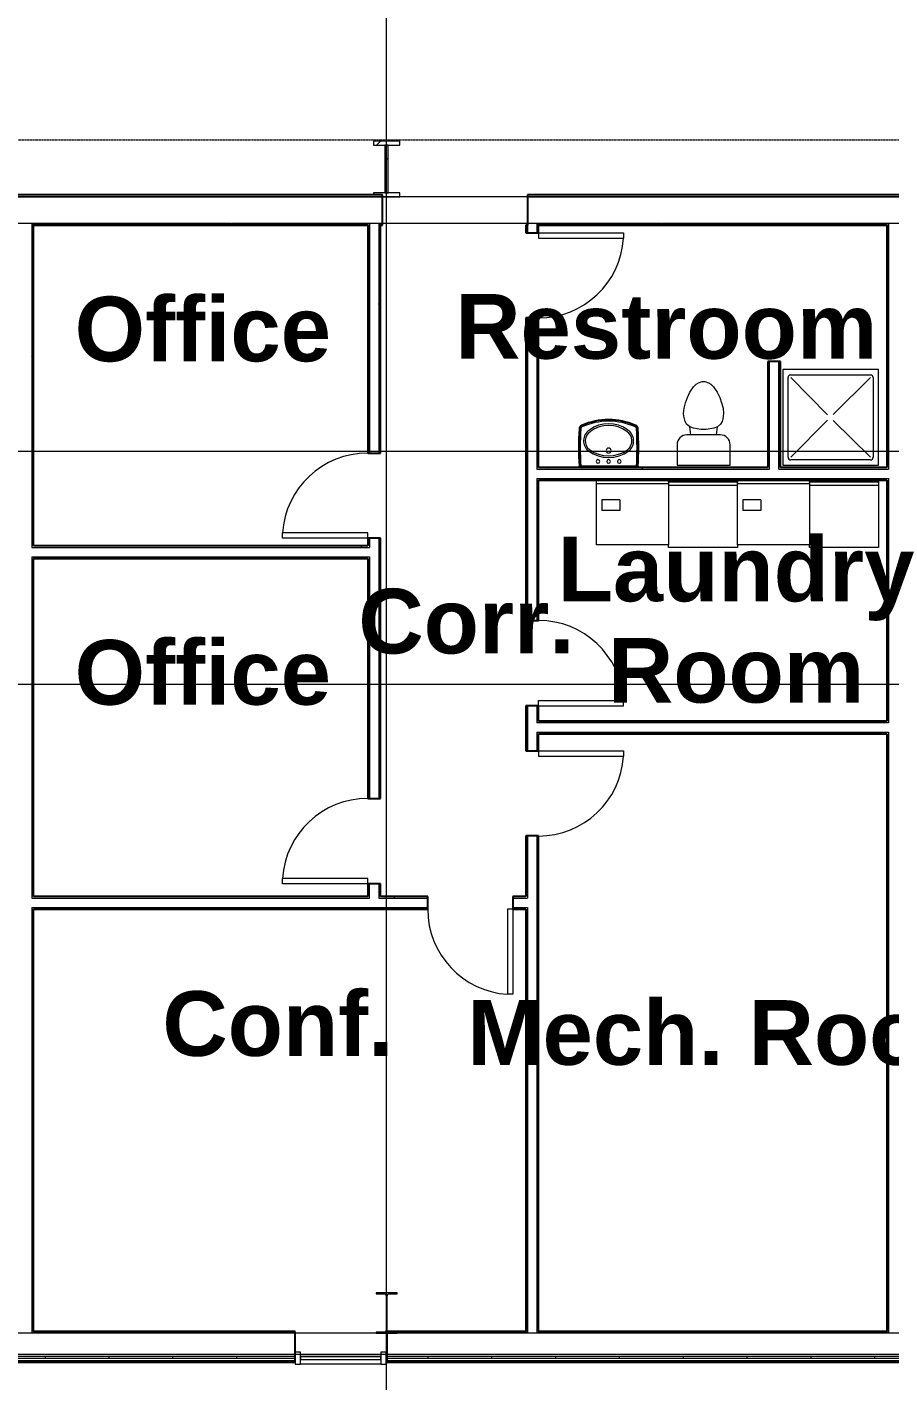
# Model space of a CAD drawing. Header units: inches. Extents: x 21341 to 27231, y -23509 to -20035.
# Drawn here: x 24977 to 25302, y -22805 to -22296 of the extents above; entities that cross this region are included whole.
import ezdxf

# ---------------------------------------------------------------- set-up
doc = ezdxf.new("R2010")
doc.units = ezdxf.units.IN
doc.header["$MEASUREMENT"] = 0
doc.linetypes.add('Dash 1_16_', pattern=[0.125, 0.0625, -0.0625])
doc.linetypes.add('Grid Line 1_2_', pattern=[0.875, 0.5, -0.125, 0.125, -0.125])
for name, color, linetype, lineweight in [('A-DOOR', 31, 'Continuous', 9), ('A-FLOR-CLRS', 90, 'Dash 1_16_', 9), ('A-GLAZ-CURT', 52, 'Continuous', 9), ('A-GLAZ-CWMG', 51, 'Continuous', 9), ('A-WALL', 113, 'Continuous', 9), ('A-WALL-PATT', 111, 'Continuous', 25), ('C-BLDG-PADS', 91, 'Continuous', 9), ('C-TOPO', 7, 'Continuous', 9), ('G-ANNO-SYMB', 111, 'Continuous', 9), ('I-WALL', 2, 'Continuous', 9), ('L-SITE-WALL', 31, 'Continuous', 9), ('M-AREA-IDEN', 171, 'Continuous', 9), ('P-SANR-FIXT', 6, 'Continuous', 9), ('Q-SPCQ', 91, 'Continuous', 9), ('S-BEAM', 12, 'Continuous', 9), ('S-COLS', 52, 'Continuous', 9), ('S-GRID', 1, 'Continuous', 9)]:
    doc.layers.add(name, color=color, linetype=linetype, lineweight=lineweight)
doc.styles.add('Arial_B_1', font='arialbd.ttf', dxfattribs={"height": 24.354149})
pattern_1 = [(0, (0, 0), (61.44, 15.36), [2.534, -43.546, 2.534, -43.546, -245.76]), (0, (0, 0), (61.44, 15.36), [-92.16, 2.534, -89.626, 2.534, -43.546, -107.52]), (0, (0, 0), (61.44, 15.36), [-230.4, 2.534, -28.186, 2.534, -74.266]), (120, (23.04, 7.68), (-44.02215, 45.528601), [2.534, -43.546, 2.534, -43.546, -245.76]), (120, (23.04, 7.68), (-44.02215, 45.528601), [-92.16, 2.534, -89.626, 2.534, -43.546, -107.52]), (120, (23.04, 7.68), (-44.02215, 45.528601), [-230.4, 2.534, -28.186, 2.534, -74.266]), (240, (30.72, 38.4), (-17.41785, -60.888601), [2.534, -43.546, 2.534, -43.546, -245.76]), (240, (30.72, 38.4), (-17.41785, -60.888601), [-92.16, 2.534, -89.626, 2.534, -43.546, -107.52]), (240, (30.72, 38.4), (-17.41785, -60.888601), [-230.4, 2.534, -28.186, 2.534, -74.266])]
pattern_2 = [(0, (0, 0), (0, 24), []), (90, (0, 0), (-24, 1e-15), [])]
pattern_3 = [(225, (25112.39, -22360.053), (19.00703, -19.00703), []), (225, (25112.39, -22388.853), (19.00703, -19.00703), [])]

# ---------------------------------------------------------------- blocks, each defined once
blk = doc.blocks.new('W-Wide Flange-Column - B2_D-V6-First Floor Plan')
at = {"layer": 'S-COLS'}
h = blk.add_hatch(dxfattribs=at)
h.set_pattern_fill('FP_7', color=256, style=0, pattern_type=2)
h.set_pattern_definition([(225, (25112.39, -22779.678), (19.00703, -19.00703), []), (225, (25112.39, -22808.478), (19.00703, -19.00703), [])])
h.paths.add_polyline_path([(4, 7.62), (-4, 7.62), (-4, 7.19), (-0.84, 7.19), (-0.35, 6.99), (-0.14, 6.5), (-0.14, -6.5), (-0.35, -6.99), (-0.84, -7.19), (-4, -7.19), (-4, -7.62), (4, -7.62), (4, -7.19), (0.84, -7.19), (0.35, -6.99), (0.14, -6.5), (0.14, 6.5), (0.35, 6.99), (0.84, 7.19), (4, 7.19)], flags=0)
at = {"layer": 'S-COLS', "lineweight": 15}
for p, q in [((4, 7.62), (-4, 7.62)), ((-4, 7.62), (-4, 7.19)), ((-4, 7.19), (-0.84, 7.19)), ((-0.14, 6.5), (-0.14, -6.5)), ((0.14, -6.5), (0.14, 6.5)), ((0.84, 7.19), (4, 7.19)), ((4, 7.19), (4, 7.62)), ((-0.84, -7.19), (-4, -7.19)), ((-4, -7.19), (-4, -7.62)), ((-4, -7.62), (4, -7.62)), ((4, -7.19), (0.84, -7.19)), ((4, -7.62), (4, -7.19))]:
    blk.add_line(p, q, dxfattribs=at)
for centre, start, end in [((-0.84, 6.5), 0, 90), ((0.84, 6.5), 90, 180), ((-0.84, -6.5), 270, 0), ((0.84, -6.5), 180, 270)]:
    blk.add_arc(centre, 0.691, start, end, dxfattribs=at)
blk = doc.blocks.new('Single-Flush - 32_ x 84_-460923-First Floor Plan')
at = {"layer": 'A-DOOR', "lineweight": 13}
for p, q in [((14, -2.37), (14, -34.38)), ((16, -2.37), (14, -2.37)), ((16, -2.37), (16, -34.38)), ((16, -34.38), (14, -34.38))]:
    blk.add_line(p, q, dxfattribs=at)
at = {"layer": 'A-DOOR'}
blk.add_arc((16, -2.37), 32.07, 180, 266.4241, dxfattribs=at)
blk = doc.blocks.new('Single-Flush - 32_ x 84_-489871-First Floor Plan')
at = {"layer": 'A-DOOR', "lineweight": 13}
for p, q in [((14, 2.37), (14, 34.38)), ((16, 34.38), (14, 34.38)), ((16, 2.37), (16, 34.38)), ((16, 2.37), (14, 2.37))]:
    blk.add_line(p, q, dxfattribs=at)
at = {"layer": 'A-DOOR'}
blk.add_arc((16, 2.37), 32.07, 93.5759, 180, dxfattribs=at)
blk = doc.blocks.new('Toilet-Domestic-3D - Toilet-Domestic-3D-489637-First Floor Plan')
at = {"layer": 'P-SANR-FIXT'}
for p, q in [((-3.74, 10), (-2.74, 11)), ((-2.74, 11), (-1.87, 11.5)), ((-1.87, 11.5), (-0.5, 12)), ((-0.5, 12), (0.5, 12)), ((0.5, 12), (1.87, 11.5)), ((1.87, 11.5), (2.74, 11)), ((2.74, 11), (3.74, 10)), ((-6.79, 4), (-6.06, 6)), ((-6.06, 6), (-5.13, 8)), ((-5.13, 8), (-3.74, 10)), ((3.74, 10), (5.13, 8)), ((5.13, 8), (6.06, 6)), ((6.06, 6), (6.79, 4)), ((-7.5, 0), (-7.33, 1.99)), ((-7.33, 1.99), (-6.79, 4)), ((6.79, 4), (7.33, 1.99)), ((7.33, 1.99), (7.5, 0)), ((-7.41, -1), (-7.5, 0)), ((-7.24, -2), (-7.41, -1)), ((-6.97, -3), (-7.24, -2)), ((-6.4, -4), (-6.97, -3)), ((-5.21, -5), (-6.4, -4)), ((-3.84, -5.5), (-5.21, -5)), ((-4.86, -8.02), (-5.21, -5)), ((5.21, -5), (3.84, -5.5)), ((4.86, -8.02), (5.21, -5)), ((6.4, -4), (5.21, -5)), ((6.97, -3), (6.4, -4)), ((7.24, -2), (6.97, -3)), ((7.41, -1), (7.24, -2)), ((7.5, 0), (7.41, -1)), ((6.25, -8.02), (-6.25, -8.02)), ((-1, -6), (-3.84, -5.5)), ((1, -6), (-1, -6)), ((3.84, -5.5), (1, -6)), ((-9.98, -11.75), (-9.98, -19.48)), ((9.98, -19.48), (9.98, -11.75)), ((-9.98, -19.48), (9.98, -19.48))]:
    blk.add_line(p, q, dxfattribs=at)
for centre, start, end in [((-6.25, -11.75), 90, 180), ((6.25, -11.75), 0, 90)]:
    blk.add_arc(centre, 3.73, start, end, dxfattribs=at)
blk = doc.blocks.new('Sink-Bathroom-Kohler-Pinoir-2035-8 - Vitreous_China-0-White-670431-First Floor Plan')
at = {"layer": 'P-SANR-FIXT'}
for p, q in [((25184.77, -22461.43), (25184.77, -22460.93)), ((25185.03, -22460.92), (25185.03, -22461.43)), ((25185.44, -22461.43), (25185.44, -22460.91)), ((25195.89, -22460.91), (25185.44, -22460.91)), ((25185.44, -22461.1), (25195.89, -22461.08)), ((25206.34, -22460.91), (25195.89, -22460.91)), ((25195.89, -22461.08), (25206.34, -22461.1)), ((25206.34, -22460.91), (25206.34, -22461.43)), ((25206.75, -22461.43), (25206.75, -22460.92)), ((25207.01, -22460.93), (25207.01, -22461.43))]:
    blk.add_line(p, q, dxfattribs=at)
for centre, radius, start, end in [((25291.12, -22453.9), 106.58, 176.2183, 183.7835), ((25186.32, -22446.87), 1.54, 113.9605, 180.0345), ((25291.12, -22453.9), 106.33, 176.2135, 183.7881), ((25186.32, -22446.87), 1.29, 113.9877, 180.3965), ((25291.12, -22453.9), 105.91, 176.2045, 183.7955), ((25186.32, -22446.87), 0.875, 114.0553, 181.2927), ((25195.89, -22468.73), 25.41, 66.3302, 113.6742), ((25195.89, -22468.73), 25.15, 66.3302, 113.6726), ((25195.89, -22468.73), 24.74, 66.3302, 113.6698), ((25191.38, -22451.38), 4.9, 123.5514, 230.6366), ((25195.89, -22457.14), 12.2, 53.7683, 126.2317), ((25195.89, -22457.14), 11.57, 53.6931, 126.3069), ((25200.4, -22451.38), 4.9, 309.3634, 56.4486), ((25205.48, -22446.86), 0.862, 358.0783, 66.3302), ((25205.48, -22446.86), 1.28, 359.0965, 66.3302), ((25205.48, -22446.86), 1.53, 359.5057, 66.3302), ((25100.66, -22453.9), 105.91, 356.2045, 3.7955), ((25100.66, -22453.9), 106.33, 356.2119, 3.7854), ((25100.66, -22453.9), 106.58, 356.2165, 3.78), ((25191.38, -22451.38), 4.26, 123.3558, 230.4225), ((25200.4, -22451.38), 4.26, 309.5775, 56.6442), ((25195.89, -22444.85), 12.82, 233.5725, 306.4275), ((25195.89, -22444.85), 12.18, 233.6508, 306.3492), ((25195.89, -22455.05), 0.934, 0, 180), ((25195.89, -22455.05), 0.934, 180, 0), ((25191.89, -22459.11), 0.692, 0, 180), ((25191.89, -22459.11), 0.692, 180, 0), ((25195.89, -22459.12), 0.69, 0, 180), ((25195.89, -22459.12), 0.69, 180, 0), ((25199.89, -22459.12), 0.69, 0, 180), ((25199.89, -22459.12), 0.69, 180, 0)]:
    blk.add_arc(centre, radius, start, end, dxfattribs=at)
blk = doc.blocks.new('Shower Base-3D - 36_ x 36_-670432-First Floor Plan')
at = {"layer": 'P-SANR-FIXT'}
for p, q in [((18, 18), (-18, 18)), ((-18, 18), (-18, -18)), ((-15, 16), (15, 16)), ((18, -18), (18, 18)), ((-16, -15), (-16, 15)), ((-1.12, 1), (-15, 15)), ((0.97, 1.14), (15, 15)), ((16, 15), (16, -15)), ((-1.13, -0.98), (-15, -15)), ((1.01, -1.11), (15, -15)), ((-18, -18), (18, -18)), ((15, -16), (-15, -16))]:
    blk.add_line(p, q, dxfattribs=at)
for centre, start, end in [((-15, 15), 90, 180), ((15, 15), 360, 90), ((-15, -15), 180, 270), ((15, -15), 270, 0)]:
    blk.add_arc(centre, 1, start, end, dxfattribs=at)
blk = doc.blocks.new('Washing Machine - 26_x26_ - Private-670433-First Floor Plan')
at = {"layer": 'P-SANR-FIXT'}
for p, q in [((0.62, 13), (1.31, 13)), ((1.31, 13), (2.59, 13)), ((1.31, 13), (1.31, -13)), ((2.59, 13), (26, 13)), ((2.59, 13), (2.59, -13)), ((26, 13), (26, -13)), ((1.31, -13), (0.62, -13)), ((1.41, -13), (1.31, -13)), ((26, -13), (25, -13))]:
    blk.add_line(p, q, dxfattribs=at)
blk = doc.blocks.new('Dryer - 27_ x 25_ x 35_-670434-First Floor Plan')
at = {"layer": 'Q-SPCQ'}
for p, q in [((1.42, 0.11), (28.42, 0.11)), ((1.42, -23.48), (1.42, 0.11)), ((28.42, 0.11), (28.42, -23.48)), ((19.67, -12.89), (26.42, -12.89)), ((19.67, -16.89), (19.67, -12.89)), ((26.42, -16.89), (26.42, -12.89)), ((19.67, -16.89), (26.42, -16.89)), ((1.42, -22.89), (28.42, -22.89))]:
    blk.add_line(p, q, dxfattribs=at)
blk = doc.blocks.new('Washing Machine - 26_x26_ - Private-V9-First Floor Plan')
at = {"layer": 'P-SANR-FIXT'}
for p, q in [((0.62, 13), (1.31, 13)), ((1.31, 13), (1.41, 13)), ((1.31, 13), (1.31, -13)), ((2.59, 13), (2.59, -13)), ((25, 13), (26, 13)), ((26, 13), (26, -13)), ((1.31, -13), (0.62, -13)), ((1.41, -13), (1.31, -13)), ((26, -13), (25, -13))]:
    blk.add_line(p, q, dxfattribs=at)
blk = doc.blocks.new('Dryer - 27_ x 25_ x 35_-V10-First Floor Plan')
at = {"layer": 'Q-SPCQ'}
for p, q in [((1.42, 0.11), (28.42, 0.11)), ((1.42, -23.48), (1.42, 0.11)), ((28.42, 0.11), (28.42, -24.26)), ((19.67, -12.89), (26.42, -12.89)), ((19.67, -16.89), (19.67, -12.89)), ((26.42, -16.89), (26.42, -12.89)), ((19.67, -16.89), (26.42, -16.89)), ((1.42, -22.89), (28.42, -22.89))]:
    blk.add_line(p, q, dxfattribs=at)
blk = doc.blocks.new('System Panel - Glazed-827476-First Floor Plan')
at = {"layer": 'A-GLAZ-CURT'}
for p, q in [((15.125, 1.25), (-15.125, 1.25)), ((-15.125, 1.25), (-15.125, 0.25)), ((-15.125, 0.25), (-15.125, 1.25)), ((15.125, 1.25), (-15.125, 1.25)), ((-15.125, 0.25), (15.125, 0.25)), ((-15.125, 0.25), (15.125, 0.25)), ((15.125, 0.25), (15.125, 1.25)), ((15.125, 1.25), (15.125, 0.25))]:
    blk.add_line(p, q, dxfattribs=at)
blk = doc.blocks.new('Rectangular Mullion - Rectangular Mullion 1-789464-First Floor Plan')
at = {"layer": 'A-GLAZ-CWMG'}
blk.add_line((25110.27, -22798.93), (25080.02, -22798.93), dxfattribs=at)
blk = doc.blocks.new('Rectangular Mullion - Rectangular Mullion 1-827457-First Floor Plan')
at = {"layer": 'A-GLAZ-CWMG', "lineweight": 13}
for p, q in [((-2, 1.5), (0, 1.5)), ((-2, -3), (-2, 1.5)), ((0, 1.5), (0, -3)), ((0, -3), (-2, -3))]:
    blk.add_line(p, q, dxfattribs=at)
blk = doc.blocks.new('Rectangular Mullion - Rectangular Mullion 1-827460-First Floor Plan')
at = {"layer": 'A-GLAZ-CWMG', "lineweight": 13}
for p, q in [((0, 1.5), (-2, 1.5)), ((-2, 1.5), (-2, -3)), ((0, -3), (0, 1.5)), ((-2, -3), (0, -3))]:
    blk.add_line(p, q, dxfattribs=at)
blk = doc.blocks.new('columns and girder2 - one-V33-First Floor Plan')
at = {"layer": 'S-BEAM'}
h = blk.add_hatch(dxfattribs=at)
h.set_pattern_fill('FP_23', color=256, style=0, pattern_type=2)
h.set_pattern_definition(pattern_3)
h.paths.add_polyline_path([(1.5, -0.5), (-5, -0.5), (-5, -2), (5, -2), (5, -1.25), (1.5, -1.25), (1.5, -1.02)], flags=0)
h.paths.add_polyline_path([(5, -20), (-5, -20), (-5, -21.5), (5, -21.5)], flags=0)
h.paths.add_polyline_path([(-5, -1204.75), (-5, -1206.25), (5, -1206.25), (5, -1204.75)], flags=0)
h.paths.add_polyline_path([(5, -1224.25), (-5, -1224.25), (-5, -1225), (5, -1225)], flags=0)
h = blk.add_hatch(dxfattribs=at)
h.set_pattern_fill('FP_23', color=256, style=0, pattern_type=2)
h.set_pattern_definition(pattern_3)
h.paths.add_polyline_path([(-0.63, -2), (-0.63, -20), (0.62, -20), (0.62, -2)], flags=0)
h.paths.add_polyline_path([(-0.63, -1206.25), (-0.63, -1224.25), (0.62, -1224.25), (0.62, -1206.25)], flags=0)
at = {"layer": 'S-BEAM', "lineweight": 15}
for p, q in [((1.5, -0.5), (-5, -0.5)), ((-5, -0.5), (-5, -2)), ((-5, -2), (5, -2)), ((0.62, -2), (-0.63, -2)), ((-0.63, -2), (-0.63, -20)), ((0.62, -20), (0.62, -2)), ((5, -2), (5, -1.23)), ((5, -20), (-5, -20)), ((-5, -20), (-5, -21.5)), ((-0.63, -20), (0.62, -20)), ((5, -21.5), (5, -20)), ((-5, -21.5), (5, -21.5))]:
    blk.add_line(p, q, dxfattribs=at)
blk = doc.blocks.new('Girt_C - 8_D-1076207-First Floor Plan')
at = {"layer": 'S-BEAM'}
for p, q in [((25108.39, -22787.3), (25078.02, -22787.3)), ((25080.02, -22795.3), (25110.27, -22795.3)), ((25112.27, -22795.3), (25112.52, -22795.3))]:
    blk.add_line(p, q, dxfattribs=at)

msp = doc.modelspace()

# ---------------------------------------------------------------- hatches: boundary and pattern name
at = {"layer": 'A-WALL-PATT', "lineweight": 9}
h = msp.add_hatch(dxfattribs=at)
h.set_pattern_fill('FP_13', color=256, style=0, pattern_type=2)
h.set_pattern_definition(pattern_1)
h.paths.add_polyline_path([(25739.51523, -22370.17781), (25739.51523, -22369.55281), (25736.51523, -22369.55281), (25736.51523, -22370.17781)], flags=0)
h.paths.add_polyline_path([(25731.76523, -22370.17781), (25731.76523, -22369.55281), (25659.01523, -22369.55281), (25659.01523, -22370.17781), (25672.68621, -22370.17781)], flags=0)
h.paths.add_polyline_path([(25654.26523, -22370.17781), (25654.26523, -22369.55281), (25582.26523, -22369.55281), (25582.26523, -22370.17781), (25603.56771, -22370.17781)], flags=0)
h.paths.add_polyline_path([(25570.76523, -22370.17781), (25577.51523, -22370.17781), (25577.51523, -22369.55281), (25570.76523, -22369.55281)], flags=0)
h.paths.add_polyline_path([(25474.26523, -22370.17781), (25474.26523, -22369.55281), (25445.05161, -22369.55281), (25445.05161, -22370.17781)], flags=0)
h.paths.add_polyline_path([(25440.30161, -22370.17781), (25440.30161, -22369.55281), (25380.51523, -22369.55281), (25380.51523, -22370.17781), (25396.21221, -22370.17781)], flags=0)
h.paths.add_polyline_path([(25375.76523, -22370.17781), (25375.76523, -22369.55281), (25305.26523, -22369.55281), (25305.26523, -22370.17781)], flags=0)
h.paths.add_polyline_path([(25300.51523, -22370.17781), (25300.51523, -22369.55281), (25169.51523, -22369.55281), (25169.51523, -22370.17781), (25257.97521, -22370.17781)], flags=0)
h.paths.add_polyline_path([(25110.01523, -22370.17781), (25110.89023, -22370.17781), (25110.89023, -22369.55281), (25110.01523, -22369.55281)], flags=0)
h.paths.add_polyline_path([(25105.26523, -22370.17781), (25105.26523, -22369.55281), (24979.51523, -22369.55281), (24979.51523, -22370.17781), (24981.50121, -22370.17781)], flags=0)
h.paths.add_polyline_path([(24974.76523, -22370.17781), (24974.76523, -22369.55281), (24937.89023, -22369.55281), (24937.89023, -22370.17781)], flags=0)
h.paths.add_polyline_path([(24865.89023, -22370.17781), (24865.89023, -22369.55281), (24631.51523, -22369.55281), (24631.51523, -22370.17781), (24705.02721, -22370.17781)], flags=0)
h = msp.add_hatch(dxfattribs=at)
h.set_pattern_fill('FP_13', color=256, style=0, pattern_type=2)
h.set_pattern_definition(pattern_1)
h.paths.add_polyline_path([(24979.51523, -22787.30281), (24979.51523, -22627.05281), (24978.89023, -22627.05281), (24978.89023, -22787.30281)], flags=0)
h.paths.add_polyline_path([(24979.51523, -22623.55281), (24979.51523, -22495.05281), (24978.89023, -22495.05281), (24978.89023, -22623.55281)], flags=0)
h.paths.add_polyline_path([(24979.51523, -22491.55281), (24979.51523, -22369.55281), (24978.89023, -22369.55281), (24978.89023, -22491.55281)], flags=0)
h = msp.add_hatch(dxfattribs=at)
h.set_pattern_fill('FP_13', color=256, style=0, pattern_type=2)
h.set_pattern_definition(pattern_1)
h.paths.add_polyline_path([(25110.01523, -22622.92781), (25110.01523, -22618.05281), (25109.39023, -22618.05281), (25109.39023, -22622.92781)], flags=0)
h.paths.add_polyline_path([(25110.01523, -22586.05281), (25110.01523, -22488.05281), (25109.39023, -22488.05281), (25109.39023, -22586.05281)], flags=0)
h.paths.add_polyline_path([(25109.39023, -22456.05281), (25110.01523, -22456.05281), (25110.01523, -22369.55281), (25109.39023, -22369.55281), (25109.39023, -22414.25638)], flags=0)
h = msp.add_hatch(dxfattribs=at)
h.set_pattern_fill('FP_13', color=256, style=0, pattern_type=2)
h.set_pattern_definition(pattern_1)
h.paths.add_polyline_path([(25164.76523, -22787.30281), (25165.39023, -22787.30281), (25165.39023, -22627.05281), (25164.76523, -22627.05281), (25164.76523, -22786.67781)], flags=0)
h.paths.add_polyline_path([(25164.76523, -22623.55281), (25165.39023, -22623.55281), (25165.39023, -22600.05281), (25164.76523, -22600.05281), (25164.76523, -22622.92781)], flags=0)
h.paths.add_polyline_path([(25164.76523, -22568.05281), (25165.39023, -22568.05281), (25165.39023, -22551.05281), (25164.76523, -22551.05281)], flags=0)
h.paths.add_polyline_path([(25164.76523, -22519.05281), (25165.39023, -22519.05281), (25165.39023, -22405.05281), (25164.76523, -22405.05281), (25164.76523, -22491.72388)], flags=0)
h.paths.add_polyline_path([(25165.39023, -22373.05281), (25165.39023, -22370.17781), (25164.76523, -22370.17781), (25164.76523, -22373.05281)], flags=0)
h = msp.add_hatch(dxfattribs=at)
h.set_pattern_fill('FP_13', color=256, style=0, pattern_type=2)
h.set_pattern_definition(pattern_1)
h.paths.add_polyline_path([(25169.51523, -22787.30281), (25169.51523, -22600.05281), (25168.89023, -22600.05281), (25168.89023, -22787.30281)], flags=0)
h.paths.add_polyline_path([(25168.89023, -22568.05281), (25169.51523, -22568.05281), (25169.51523, -22561.05281), (25168.89023, -22561.05281)], flags=0)
h.paths.add_polyline_path([(25168.89023, -22557.55281), (25169.51523, -22557.55281), (25169.51523, -22551.05281), (25168.89023, -22551.05281)], flags=0)
h.paths.add_polyline_path([(25168.89023, -22519.05281), (25169.51523, -22519.05281), (25169.51523, -22465.55281), (25168.89023, -22465.55281), (25168.89023, -22491.72388)], flags=0)
h.paths.add_polyline_path([(25169.51523, -22462.05281), (25169.51523, -22405.05281), (25168.89023, -22405.05281), (25168.89023, -22462.05281)], flags=0)
h.paths.add_polyline_path([(25169.51523, -22373.05281), (25169.51523, -22369.55281), (25168.89023, -22369.55281), (25168.89023, -22373.05281)], flags=0)
h = msp.add_hatch(dxfattribs=at)
h.set_pattern_fill('FP_13', color=256, style=0, pattern_type=2)
h.set_pattern_definition(pattern_1)
h.paths.add_polyline_path([(25300.51523, -22787.30281), (25301.14023, -22787.30281), (25301.14023, -22561.05281), (25300.51523, -22561.05281), (25300.51523, -22786.67781)], flags=0)
h.paths.add_polyline_path([(25301.14023, -22557.55281), (25301.14023, -22465.55281), (25300.51523, -22465.55281), (25300.51523, -22557.55281)], flags=0)
h.paths.add_polyline_path([(25301.14023, -22462.05281), (25301.14023, -22369.55281), (25300.51523, -22369.55281), (25300.51523, -22462.05281)], flags=0)
h = msp.add_hatch(dxfattribs=at)
h.set_pattern_fill('FP_13', color=256, style=0, pattern_type=2)
h.set_pattern_definition(pattern_1)
h.paths.add_polyline_path([(25300.51523, -22462.05281), (25300.51523, -22461.42781), (25259.89023, -22461.42781), (25259.89023, -22462.05281)], flags=0)
h.paths.add_polyline_path([(25256.39023, -22462.05281), (25256.39023, -22461.42781), (25169.51523, -22461.42781), (25169.51523, -22462.05281), (25188.85671, -22462.05281)], flags=0)
h = msp.add_hatch(dxfattribs=at)
h.set_pattern_fill('FP_13', color=256, style=0, pattern_type=2)
h.set_pattern_definition(pattern_1)
h.paths.add_polyline_path([(25169.51523, -22466.17781), (25300.51523, -22466.17781), (25300.51523, -22465.55281), (25169.51523, -22465.55281)], flags=0)
h = msp.add_hatch(dxfattribs=at)
h.set_pattern_fill('FP_13', color=256, style=0, pattern_type=2)
h.set_pattern_definition(pattern_1)
h.paths.add_polyline_path([(24979.51523, -22491.55281), (25105.26523, -22491.55281), (25105.26523, -22490.92781), (24979.51523, -22490.92781)], flags=0)
h = msp.add_hatch(dxfattribs=at)
h.set_pattern_fill('FP_13', color=256, style=0, pattern_type=2)
h.set_pattern_definition(pattern_1)
h.paths.add_polyline_path([(24979.51523, -22495.67781), (25105.26523, -22495.67781), (25105.26523, -22495.05281), (24979.51523, -22495.05281)], flags=0)
h = msp.add_hatch(dxfattribs=at)
h.set_pattern_fill('FP_13', color=256, style=0, pattern_type=2)
h.set_pattern_definition(pattern_1)
h.paths.add_polyline_path([(25169.51523, -22557.55281), (25300.51523, -22557.55281), (25300.51523, -22556.92781), (25169.51523, -22556.92781)], flags=0)
h = msp.add_hatch(dxfattribs=at)
h.set_pattern_fill('FP_13', color=256, style=0, pattern_type=2)
h.set_pattern_definition(pattern_1)
h.paths.add_polyline_path([(25105.89023, -22623.55281), (25105.89023, -22622.92781), (24979.51523, -22622.92781), (24979.51523, -22623.55281), (24981.50121, -22623.55281)], flags=0)
h.paths.add_polyline_path([(25109.39023, -22623.55281), (25127.89023, -22623.55281), (25127.89023, -22622.92781), (25109.39023, -22622.92781)], flags=0)
h.paths.add_polyline_path([(25159.89023, -22623.55281), (25164.76523, -22623.55281), (25164.76523, -22622.92781), (25159.89023, -22622.92781)], flags=0)
h = msp.add_hatch(dxfattribs=at)
h.set_pattern_fill('FP_15', color=256, style=0, pattern_type=2)
h.set_pattern_definition(pattern_2)
h.paths.add_polyline_path([(24244.01523, -22796.80281), (25078.01523, -22796.80281), (25078.01523, -22796.05281), (24244.01523, -22796.05281)], flags=0)
h = msp.add_hatch(dxfattribs=at)
h.set_pattern_fill('FP_15', color=256, style=0, pattern_type=2)
h.set_pattern_definition(pattern_2)
h.paths.add_polyline_path([(25112.51523, -22796.80281), (25305.26523, -22796.80281), (25305.26523, -22796.05281), (25112.51523, -22796.05281)], flags=0)

# ---------------------------------------------------------------- linework, layer by layer
at = {"layer": 'A-FLOR-CLRS'}
msp.add_line((24603.39023, -22338.05281), (25975.39023, -22338.05281), dxfattribs=at)
at = {"layer": 'A-WALL'}
for p, q in [((24937.89023, -22359.55281), (25110.89023, -22359.55281)), ((25165.39023, -22359.55281), (25474.26523, -22359.55281)), ((24978.89023, -22369.55281), (24978.89023, -22491.55281)), ((24978.89023, -22369.55281), (25105.89023, -22369.55281)), ((24979.51523, -22370.17781), (24979.51523, -22369.55281)), ((25105.26523, -22370.17781), (25105.26523, -22369.55281)), ((25105.89023, -22369.55281), (25105.89023, -22456.05281)), ((25109.39023, -22369.55281), (25109.39023, -22456.05281)), ((25109.39023, -22369.55281), (25110.89023, -22369.55281)), ((25110.01523, -22370.17781), (25110.01523, -22369.55281)), ((25165.39023, -22370.17781), (25165.39023, -22373.05281)), ((25168.89023, -22369.55281), (25168.89023, -22373.05281)), ((25168.89023, -22369.55281), (25301.14023, -22369.55281)), ((25169.51523, -22370.17781), (25169.51523, -22369.55281)), ((25300.51523, -22370.17781), (25300.51523, -22369.55281)), ((25301.14023, -22369.55281), (25301.14023, -22462.05281)), ((25165.39023, -22405.05281), (25165.39023, -22519.05281)), ((25168.89023, -22405.05281), (25168.89023, -22462.05281)), ((25256.39023, -22462.05281), (25256.39023, -22421.55281)), ((25259.89023, -22462.05281), (25259.89023, -22421.55281)), ((25168.89023, -22462.05281), (25256.39023, -22462.05281)), ((25259.89023, -22462.05281), (25301.14023, -22462.05281)), ((25168.89023, -22465.55281), (25168.89023, -22519.05281)), ((25168.89023, -22465.55281), (25301.14023, -22465.55281)), ((25301.14023, -22465.55281), (25301.14023, -22557.55281)), ((25105.89023, -22488.05281), (25105.89023, -22491.55281)), ((25109.39023, -22488.05281), (25109.39023, -22586.05281)), ((24978.89023, -22491.55281), (25105.89023, -22491.55281)), ((24978.89023, -22495.05281), (24978.89023, -22623.55281)), ((24978.89023, -22495.05281), (25105.89023, -22495.05281)), ((25105.89023, -22495.05281), (25105.89023, -22586.05281)), ((25165.39023, -22551.05281), (25165.39023, -22568.05281)), ((25168.89023, -22551.05281), (25168.89023, -22557.55281)), ((25301.14023, -22557.55281), (25168.89023, -22557.55281)), ((25168.89023, -22561.05281), (25168.89023, -22568.05281)), ((25168.89023, -22561.05281), (25301.14023, -22561.05281)), ((25301.14023, -22561.05281), (25301.14023, -22787.30281)), ((25165.39023, -22600.05281), (25165.39023, -22623.55281)), ((25168.89023, -22600.05281), (25168.89023, -22787.30281)), ((25105.89023, -22623.55281), (25105.89023, -22618.05281)), ((25109.39023, -22618.05281), (25109.39023, -22623.55281)), ((24978.89023, -22623.55281), (25105.89023, -22623.55281)), ((25109.39023, -22623.55281), (25127.89023, -22623.55281)), ((25159.89023, -22623.55281), (25165.39023, -22623.55281)), ((24978.89023, -22627.05281), (24978.89023, -22787.30281)), ((24978.89023, -22627.05281), (25127.89023, -22627.05281)), ((25159.89023, -22627.05281), (25165.39023, -22627.05281)), ((25165.39023, -22627.05281), (25165.39023, -22787.30281)), ((25078.01523, -22787.30281), (24978.89023, -22787.30281)), ((24979.51523, -22786.67781), (24979.51523, -22787.30281)), ((25165.39023, -22787.30281), (25116.39023, -22787.30281)), ((25164.76523, -22786.67781), (25164.76523, -22787.30281)), ((25300.51523, -22787.30281), (25168.89023, -22787.30281)), ((25169.51523, -22786.67781), (25169.51523, -22787.30281)), ((25300.51523, -22786.67781), (25300.51523, -22787.30281)), ((25301.14023, -22787.30281), (25300.51523, -22787.30281)), ((25078.01523, -22795.30281), (24244.01523, -22795.30281)), ((25078.01523, -22796.05281), (24244.01523, -22796.05281)), ((25078.01523, -22796.80281), (24244.01523, -22796.80281)), ((25078.01523, -22797.67781), (24244.01523, -22797.67781)), ((25305.26523, -22795.30281), (25112.51523, -22795.30281)), ((25305.26523, -22796.05281), (25112.51523, -22796.05281)), ((25305.26523, -22796.80281), (25112.51523, -22796.80281)), ((25305.26523, -22797.67781), (25112.51523, -22797.67781))]:
    msp.add_line(p, q, dxfattribs=at)
at = {"layer": 'C-BLDG-PADS'}
for p, q in [((24243.76523, -22798.30281), (25078.01523, -22798.30281)), ((25112.26523, -22798.30281), (25801.76523, -22798.30281))]:
    msp.add_line(p, q, dxfattribs=at)
at = {"layer": 'C-TOPO'}
for p, q in [((25078.01523, -22798.30225), (24243.76523, -22798.30225)), ((25801.76523, -22798.30225), (25112.26523, -22798.30225))]:
    msp.add_line(p, q, dxfattribs=at)
at = {"layer": 'G-ANNO-SYMB'}
msp.add_line((26311.57087, -22455.32929), (21995.34356, -22455.32929), dxfattribs=at)
at = {"layer": 'I-WALL', "lineweight": 25}
for p, q in [((24979.51523, -22490.92781), (24979.51523, -22370.17781)), ((25105.26523, -22370.17781), (25105.26523, -22456.05281)), ((25110.01523, -22456.05281), (25110.01523, -22370.17781)), ((25165.39023, -22370.17781), (25164.76523, -22370.17781)), ((25164.76523, -22370.17781), (25164.76523, -22373.05281)), ((25169.51523, -22373.05281), (25169.51523, -22370.17781)), ((25300.51523, -22370.17781), (25300.51523, -22461.42781)), ((25164.76523, -22373.05281), (25169.51523, -22373.05281)), ((25169.51523, -22405.05281), (25164.76523, -22405.05281)), ((25164.76523, -22405.05281), (25164.76523, -22519.05281)), ((25169.51523, -22461.42781), (25169.51523, -22405.05281)), ((25255.76523, -22421.55281), (25255.76523, -22461.42781)), ((25260.51523, -22421.55281), (25255.76523, -22421.55281)), ((25260.51523, -22461.42781), (25260.51523, -22421.55281)), ((25105.26523, -22456.05281), (25110.01523, -22456.05281)), ((25255.76523, -22461.42781), (25169.51523, -22461.42781)), ((25300.51523, -22461.42781), (25260.51523, -22461.42781)), ((25169.51523, -22519.05281), (25169.51523, -22466.17781)), ((25169.51523, -22466.17781), (25300.51523, -22466.17781)), ((25300.51523, -22466.17781), (25300.51523, -22556.92781)), ((25110.01523, -22488.05281), (25105.26523, -22488.05281)), ((25105.26523, -22488.05281), (25105.26523, -22490.92781)), ((25110.01523, -22586.05281), (25110.01523, -22488.05281)), ((25105.26523, -22490.92781), (24979.51523, -22490.92781)), ((24979.51523, -22622.92781), (24979.51523, -22495.67781)), ((24979.51523, -22495.67781), (25105.26523, -22495.67781)), ((25105.26523, -22495.67781), (25105.26523, -22586.05281)), ((25164.76523, -22519.05281), (25169.51523, -22519.05281)), ((25169.51523, -22551.05281), (25164.76523, -22551.05281)), ((25164.76523, -22551.05281), (25164.76523, -22568.05281)), ((25169.51523, -22556.92781), (25169.51523, -22551.05281)), ((25300.51523, -22556.92781), (25169.51523, -22556.92781)), ((25169.51523, -22568.05281), (25169.51523, -22561.67781)), ((25169.51523, -22561.67781), (25300.51523, -22561.67781)), ((25300.51523, -22561.67781), (25300.51523, -22786.67781)), ((25164.76523, -22568.05281), (25169.51523, -22568.05281)), ((25105.26523, -22586.05281), (25110.01523, -22586.05281)), ((25169.51523, -22600.05281), (25164.76523, -22600.05281)), ((25164.76523, -22600.05281), (25164.76523, -22622.92781)), ((25169.51523, -22786.67781), (25169.51523, -22600.05281)), ((25110.01523, -22618.05281), (25105.26523, -22618.05281)), ((25105.26523, -22618.05281), (25105.26523, -22622.92781)), ((25110.01523, -22622.92781), (25110.01523, -22618.05281)), ((25105.26523, -22622.92781), (24979.51523, -22622.92781)), ((25127.89023, -22622.92781), (25110.01523, -22622.92781)), ((25127.89023, -22627.67781), (25127.89023, -22622.92781)), ((25164.76523, -22622.92781), (25159.89023, -22622.92781)), ((25159.89023, -22622.92781), (25159.89023, -22627.67781)), ((24979.51523, -22786.67781), (24979.51523, -22627.67781)), ((24979.51523, -22627.67781), (25127.89023, -22627.67781)), ((25159.89023, -22627.67781), (25164.76523, -22627.67781)), ((25164.76523, -22627.67781), (25164.76523, -22786.67781))]:
    msp.add_line(p, q, dxfattribs=at)
at = {"layer": 'L-SITE-WALL', "lineweight": 25}
for p, q in [((25110.89023, -22358.80281), (24937.89023, -22358.80281)), ((25110.89023, -22370.17781), (25110.89023, -22358.80281)), ((25474.26523, -22358.80281), (25165.39023, -22358.80281)), ((25165.39023, -22358.80281), (25165.39023, -22370.17781)), ((24979.51523, -22370.17781), (25105.26523, -22370.17781)), ((25110.01523, -22370.17781), (25110.89023, -22370.17781)), ((25169.51523, -22370.17781), (25300.51523, -22370.17781)), ((25078.01523, -22786.67781), (24979.51523, -22786.67781)), ((25078.01523, -22797.92781), (25078.01523, -22786.67781)), ((25112.51523, -22787.30281), (25112.51523, -22797.92781)), ((25164.76523, -22786.67781), (25112.76407, -22786.67781)), ((25300.51523, -22786.67781), (25169.51523, -22786.67781)), ((24244.01523, -22797.92781), (25078.01523, -22797.92781)), ((25112.51523, -22797.92781), (25305.26523, -22797.92781))]:
    msp.add_line(p, q, dxfattribs=at)
at = {"layer": 'S-GRID', "linetype": 'Grid Line 1_2_'}
for p, q in [((25112.39023, -23095.79981), (25112.39023, -20550.05281)), ((25112.39023, -23413.24119), (25112.39023, -20902.42781)), ((26719.06441, -22359.55281), (22653.5125, -22359.55281)), ((27097.46684, -22359.55281), (22737.5125, -22359.55281)), ((27001.46684, -22369.55281), (22737.5125, -22369.55281)), ((26427.34156, -22543.05281), (21471.35909, -22543.05281)), ((26719.06441, -22543.05281), (21790.20666, -22543.05281)), ((26427.34156, -22787.30281), (21471.35909, -22787.30281)), ((26719.06441, -22787.30281), (21790.20666, -22787.30281)), ((26331.34156, -22795.30281), (21567.35909, -22795.30281)), ((26623.06441, -22795.30281), (21915.51852, -22795.30281))]:
    msp.add_line(p, q, dxfattribs=at)

# ---------------------------------------------------------------- block references
at = {"layer": 'A-DOOR'}
for name, p, rotation in [('Single-Flush - 32_ x 84_-460923-First Floor Plan', (25167.14023, -22389.05281), 90), ('Single-Flush - 32_ x 84_-460923-First Floor Plan', (25107.64023, -22472.05281), 270), ('Single-Flush - 32_ x 84_-489871-First Floor Plan', (25167.14023, -22535.05281), 270), ('Single-Flush - 32_ x 84_-460923-First Floor Plan', (25167.14023, -22584.05281), 90), ('Single-Flush - 32_ x 84_-460923-First Floor Plan', (25107.64023, -22602.05281), 270)]:
    msp.add_blockref(name, p, dxfattribs=dict(at, rotation=rotation))
msp.add_blockref('Single-Flush - 32_ x 84_-460923-First Floor Plan', (25143.89023, -22625.30281), dxfattribs=at)
at = {"layer": 'A-GLAZ-CURT'}
msp.add_blockref('System Panel - Glazed-827476-First Floor Plan', (25095.14023, -22797.42781), dxfattribs=at)
at = {"layer": 'A-GLAZ-CWMG', "rotation": 180}
msp.add_blockref('Rectangular Mullion - Rectangular Mullion 1-827460-First Floor Plan', (25078.01523, -22797.42781), dxfattribs=at)
at = {"layer": 'A-GLAZ-CWMG'}
msp.add_blockref('Rectangular Mullion - Rectangular Mullion 1-789464-First Floor Plan', (0, 0), dxfattribs=at)
at = {"layer": 'A-GLAZ-CWMG', "extrusion": (0, 0, -1), "rotation": 180}
msp.add_blockref('Rectangular Mullion - Rectangular Mullion 1-827457-First Floor Plan', (-25112.26523, -22797.42781), dxfattribs=at)
at = {"layer": 'P-SANR-FIXT'}
for name, p in [('Shower Base-3D - 36_ x 36_-670432-First Floor Plan', (25279.39023, -22442.55281)), ('Toilet-Domestic-3D - Toilet-Domestic-3D-489637-First Floor Plan', (25231.61521, -22441.07659)), ('Sink-Bathroom-Kohler-Pinoir-2035-8 - Vitreous_China-0-White-670431-First Floor Plan', (0, 0))]:
    msp.add_blockref(name, p, dxfattribs=at)
at = {"layer": 'P-SANR-FIXT', "rotation": 270}
for name, p in [('Washing Machine - 26_x26_ - Private-V9-First Floor Plan', (25231.39023, -22465.55281)), ('Washing Machine - 26_x26_ - Private-670433-First Floor Plan', (25284.39023, -22465.55281))]:
    msp.add_blockref(name, p, dxfattribs=at)
at = {"layer": 'Q-SPCQ', "rotation": 180}
for name, p in [('Dryer - 27_ x 25_ x 35_-V10-First Floor Plan', (25219.81099, -22490.44104)), ('Dryer - 27_ x 25_ x 35_-670434-First Floor Plan', (25272.81099, -22490.44104))]:
    msp.add_blockref(name, p, dxfattribs=at)
at = {"layer": 'S-BEAM', "rotation": 180}
msp.add_blockref('columns and girder2 - one-V33-First Floor Plan', (25112.39023, -22360.05281), dxfattribs=at)
at = {"layer": 'S-BEAM'}
msp.add_blockref('Girt_C - 8_D-1076207-First Floor Plan', (0, 0), dxfattribs=at)
at = {"layer": 'S-COLS', "rotation": 180}
msp.add_blockref('W-Wide Flange-Column - B2_D-V6-First Floor Plan', (25112.39023, -22779.67781), dxfattribs=at)

# ---------------------------------------------------------------- texts
at = {"layer": 'M-AREA-IDEN', "char_height": 24.354149, "attachment_point": 2, "line_spacing_factor": 0.938532, "style": 'Arial_B_1'}
for s, insert, width in [('Office', (25043.24793, -22397.09949), 112.032), ('Restroom', (25217.5679, -22396.09949), 184.32), ('Laundry\\PRoom', (25243.83932, -22487.4389), 155.52), ('Corr.', (25142.38869, -22507.05794), 94.176), ('Office', (25043.24793, -22526.33433), 112.032), ('Conf.', (25071.48631, -22658.5273), 101.088), ('Mech. Room', (25243.8179, -22661.89328), 234.72)]:
    msp.add_mtext(s, dxfattribs=dict(at, insert=insert, width=width))

doc.saveas('drawing.dxf')
